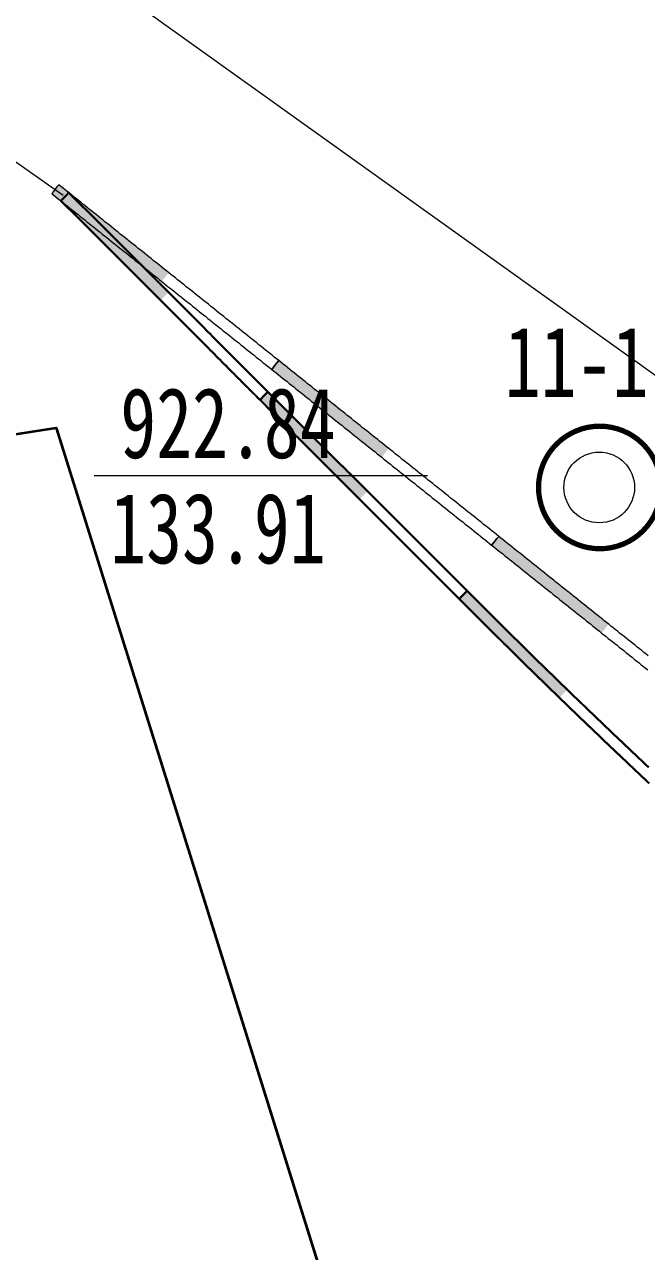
# Model space of a CAD drawing. Header units: inches. Extents: x 36473197 to 36486087, y 3899343 to 3911260.
# Drawn here: x 36482694.7 to 36482783.1, y 3905076.5 to 3905250.7 of the extents above; entities that cross this region are included whole.
import ezdxf

# ---------------------------------------------------------------- set-up
doc = ezdxf.new("R2010")
doc.units = ezdxf.units.IN
doc.header["$MEASUREMENT"] = 0
doc.layers.get('0').update_dxf_attribs({"lineweight": 0})
doc.layers.get('Defpoints').update_dxf_attribs({"lineweight": 0})
for name, color, linetype, lineweight in [('四盘区辅运巷', 7, 'Continuous', 0), ('居民地', 7, 'Continuous', 0), ('西平正线', 7, 'Continuous', 0), ('钻孔', 7, 'Continuous', 0), ('铁路', 7, 'Continuous', 0)]:
    doc.layers.add(name, color=color, linetype=linetype, lineweight=lineweight)
doc.styles.add('仿宋', font='simfang.ttf')
doc.styles.add('宋体', font='SIMSUN.TTC')
doc.linetypes.add('铁路', pattern='A,-0.01,[9,西北矿业高家堡煤矿2022年采掘接续图(2022.8.14).shx,S=1.5748e-06,R=0,X=0,Y=0.0004],-0.01,[10,西北矿业高家堡煤矿2022年采掘接续图(2022.8.14).shx,S=1.5748e-06,R=0,X=0,Y=0.0004]', length=0.02)
doc.dimstyles.get("Standard").update_dxf_attribs({"dimtxt": 30, "dimasz": 20, "dimexe": 0.18, "dimexo": 0.0625, "dimgap": 0.09, "dimtad": 1, "dimdec": 0, "dimzin": 0, "dimdsep": 46, "dimtxsty": '仿宋', "dimcen": 0.09, "dimclrd": 150, "dimclre": 150, "dimadec": 0, "dimazin": 0, "dimtfac": 1, "dimtdec": 0, "dimtofl": 0, "dimtmove": 0, "dimatfit": 3, "dimfxl": 1, "dimtolj": 1, "dimtzin": 0, "dimlwd": 0, "dimarcsym": 0})

# ---------------------------------------------------------------- blocks, each defined once
blk = doc.blocks.new('lr_block_12_1')
for points in [[(14.74, 702.94), (14.45, 703.23), (14.17, 703.51), (13.89, 703.79), (13.61, 704.08), (13.32, 704.36), (13.04, 704.64), (12.76, 704.93), (12.48, 705.21), (12.19, 705.49), (11.91, 705.78), (11.63, 706.06), (11.34, 706.34), (11.06, 706.62), (10.78, 706.91), (10.49, 707.19), (10.21, 707.47), (9.93, 707.76), (9.64, 708.04), (9.36, 708.32), (9.08, 708.6), (8.8, 708.89), (8.51, 709.17), (8.23, 709.45), (7.95, 709.73), (7.66, 710.02), (7.38, 710.3), (7.1, 710.58), (6.81, 710.86), (6.53, 711.15), (6.25, 711.43), (5.96, 711.71), (5.68, 712), (5.39, 712.28), (5.11, 712.56), (4.83, 712.84), (4.54, 713.12), (4.26, 713.4), (3.97, 713.68), (3.69, 713.97), (3.4, 714.25), (3.12, 714.53), (2.84, 714.81), (2.55, 715.09), (2.27, 715.37), (1.98, 715.65), (1.7, 715.94), (1.42, 716.22), (1.13, 716.5), (0.85, 716.78), (0.56, 717.06), (0.28, 716.78), (0, 716.49), (-0.28, 716.21), (-0.56, 715.93), (-0.28, 715.64), (0.01, 715.36), (0.29, 715.08), (0.57, 714.8), (0.86, 714.52), (1.14, 714.24), (1.43, 713.96), (1.71, 713.67), (1.99, 713.39), (2.28, 713.11), (2.56, 712.83), (2.85, 712.55), (3.13, 712.27), (3.42, 711.98), (3.7, 711.7), (3.98, 711.42), (4.27, 711.14), (4.55, 710.86), (4.84, 710.58), (5.12, 710.3), (5.4, 710.01), (5.68, 709.73), (5.97, 709.45), (6.25, 709.17), (6.53, 708.88), (6.82, 708.6), (7.1, 708.32), (7.38, 708.04), (7.67, 707.75), (7.95, 707.47), (8.23, 707.19), (8.51, 706.91), (8.8, 706.62), (9.08, 706.34), (9.36, 706.06), (9.65, 705.78), (9.93, 705.49), (10.21, 705.21), (10.5, 704.93), (10.78, 704.64), (11.06, 704.36), (11.34, 704.08), (11.63, 703.8), (11.91, 703.51), (12.19, 703.23), (12.47, 702.95), (12.76, 702.66), (13.04, 702.38), (13.32, 702.1), (13.6, 701.81), (13.89, 702.1), (14.17, 702.38), (14.45, 702.66)], [(43.03, 674.67), (42.74, 674.95), (42.46, 675.23), (42.18, 675.52), (41.89, 675.8), (41.61, 676.08), (41.33, 676.36), (41.04, 676.65), (40.76, 676.93), (40.48, 677.21), (40.19, 677.49), (39.91, 677.78), (39.63, 678.06), (39.34, 678.34), (39.06, 678.62), (38.78, 678.9), (38.49, 679.19), (38.21, 679.47), (37.93, 679.75), (37.64, 680.03), (37.36, 680.32), (37.08, 680.6), (36.79, 680.88), (36.51, 681.16), (36.23, 681.45), (35.94, 681.73), (35.66, 682.01), (35.38, 682.29), (35.1, 682.58), (34.81, 682.86), (34.53, 683.14), (34.25, 683.42), (33.96, 683.71), (33.68, 683.99), (33.4, 684.27), (33.11, 684.55), (32.83, 684.84), (32.55, 685.12), (32.26, 685.4), (31.98, 685.68), (31.7, 685.97), (31.41, 686.25), (31.13, 686.53), (30.85, 686.81), (30.56, 687.1), (30.28, 687.38), (30, 687.66), (29.72, 687.95), (29.43, 688.23), (29.15, 688.51), (28.87, 688.79), (28.58, 688.51), (28.3, 688.23), (28.02, 687.94), (27.74, 687.66), (28.02, 687.38), (28.3, 687.1), (28.59, 686.81), (28.87, 686.53), (29.15, 686.25), (29.43, 685.96), (29.72, 685.68), (30, 685.4), (30.28, 685.12), (30.57, 684.83), (30.85, 684.55), (31.13, 684.27), (31.42, 683.99), (31.7, 683.7), (31.98, 683.42), (32.27, 683.14), (32.55, 682.86), (32.83, 682.57), (33.12, 682.29), (33.4, 682.01), (33.68, 681.73), (33.97, 681.44), (34.25, 681.16), (34.53, 680.88), (34.81, 680.6), (35.1, 680.31), (35.38, 680.03), (35.66, 679.75), (35.95, 679.47), (36.23, 679.18), (36.51, 678.9), (36.8, 678.62), (37.08, 678.34), (37.36, 678.05), (37.65, 677.77), (37.93, 677.49), (38.21, 677.21), (38.5, 676.92), (38.78, 676.64), (39.06, 676.36), (39.35, 676.08), (39.63, 675.79), (39.91, 675.51), (40.2, 675.23), (40.48, 674.95), (40.76, 674.67), (41.05, 674.38), (41.33, 674.1), (41.61, 673.82), (41.9, 673.54), (42.18, 673.82), (42.46, 674.1), (42.74, 674.39)], [(71.42, 646.51), (71.13, 646.79), (70.84, 647.06), (70.55, 647.34), (70.27, 647.62), (69.98, 647.9), (69.69, 648.18), (69.41, 648.46), (69.12, 648.74), (68.83, 649.01), (68.54, 649.29), (68.26, 649.57), (67.97, 649.85), (67.68, 650.13), (67.4, 650.4), (67.12, 650.68), (66.83, 650.96), (66.55, 651.25), (66.26, 651.53), (65.98, 651.81), (65.69, 652.09), (65.41, 652.37), (65.12, 652.65), (64.84, 652.93), (64.55, 653.21), (64.27, 653.49), (63.98, 653.77), (63.7, 654.05), (63.41, 654.33), (63.13, 654.61), (62.85, 654.89), (62.56, 655.18), (62.28, 655.46), (62, 655.74), (61.71, 656.02), (61.43, 656.3), (61.14, 656.59), (60.86, 656.87), (60.58, 657.15), (60.29, 657.43), (60.01, 657.71), (59.73, 657.99), (59.44, 658.28), (59.16, 658.56), (58.87, 658.84), (58.59, 659.12), (58.31, 659.4), (58.03, 659.69), (57.74, 659.97), (57.46, 660.25), (57.18, 660.53), (56.89, 660.25), (56.61, 659.97), (56.33, 659.69), (56.05, 659.4), (56.33, 659.12), (56.61, 658.84), (56.9, 658.55), (57.18, 658.27), (57.46, 657.99), (57.75, 657.71), (58.03, 657.42), (58.31, 657.14), (58.6, 656.86), (58.88, 656.58), (59.17, 656.3), (59.45, 656.01), (59.73, 655.73), (60.02, 655.45), (60.3, 655.17), (60.58, 654.89), (60.87, 654.6), (61.15, 654.32), (61.43, 654.04), (61.72, 653.76), (62.01, 653.47), (62.29, 653.19), (62.57, 652.91), (62.86, 652.63), (63.14, 652.35), (63.43, 652.07), (63.71, 651.79), (64, 651.51), (64.28, 651.23), (64.57, 650.95), (64.85, 650.67), (65.14, 650.39), (65.42, 650.11), (65.71, 649.82), (65.99, 649.54), (66.28, 649.26), (66.57, 648.98), (66.86, 648.7), (67.14, 648.42), (67.43, 648.14), (67.72, 647.87), (68.01, 647.59), (68.29, 647.31), (68.58, 647.03), (68.87, 646.75), (69.15, 646.47), (69.44, 646.19), (69.73, 645.92), (70.01, 645.64), (70.3, 645.36), (70.58, 645.65), (70.86, 645.93), (71.14, 646.22)]]:
    blk.add_hatch(color=7).paths.add_polyline_path(points, flags=17)
at = {"color": 7, "const_width": 0.3}
for points in [[(28.87, 688.79), (28.58, 689.08), (28.3, 689.36), (28.02, 689.64), (27.73, 689.92), (27.45, 690.21), (27.17, 690.49), (26.89, 690.77), (26.6, 691.05), (26.32, 691.34), (26.04, 691.62), (25.75, 691.9), (25.47, 692.18), (25.19, 692.47), (24.91, 692.75), (24.62, 693.03), (24.34, 693.32), (24.06, 693.6), (23.77, 693.88), (23.49, 694.16), (23.21, 694.45), (22.93, 694.73), (22.64, 695.01), (22.36, 695.3), (22.08, 695.58), (21.8, 695.86), (21.51, 696.15), (21.23, 696.43), (20.95, 696.71), (20.67, 697), (20.38, 697.28), (20.1, 697.56), (19.82, 697.85), (19.54, 698.13), (19.26, 698.41), (18.97, 698.7), (18.69, 698.98), (18.41, 699.26), (18.13, 699.55), (17.84, 699.83), (17.56, 700.11), (17.28, 700.4), (17, 700.68), (16.71, 700.96), (16.43, 701.24), (16.15, 701.53), (15.87, 701.81), (15.58, 702.09), (15.3, 702.38), (15.02, 702.66), (14.74, 702.94), (14.45, 703.23), (14.17, 703.51), (13.89, 703.79), (13.61, 704.08), (13.32, 704.36), (13.04, 704.64), (12.76, 704.93), (12.48, 705.21), (12.19, 705.49), (11.91, 705.78), (11.63, 706.06), (11.34, 706.34), (11.06, 706.62), (10.78, 706.91), (10.49, 707.19), (10.21, 707.47), (9.93, 707.76), (9.64, 708.04), (9.36, 708.32), (9.08, 708.6), (8.8, 708.89), (8.51, 709.17), (8.23, 709.45), (7.95, 709.73), (7.66, 710.02), (7.38, 710.3), (7.1, 710.58), (6.81, 710.86), (6.53, 711.15), (6.25, 711.43), (5.96, 711.71), (5.68, 712), (5.39, 712.28), (5.11, 712.56), (4.83, 712.84), (4.54, 713.12), (4.26, 713.4), (3.97, 713.68), (3.69, 713.97), (3.4, 714.25), (3.12, 714.53), (2.84, 714.81), (2.55, 715.09), (2.27, 715.37), (1.98, 715.65), (1.7, 715.94), (1.42, 716.22), (1.13, 716.5), (0.85, 716.78), (0.56, 717.06), (0.28, 716.78), (0, 716.49), (-0.28, 716.21), (-0.56, 715.93), (-0.28, 715.64), (0.01, 715.36), (0.29, 715.08), (0.57, 714.8), (0.86, 714.52), (1.14, 714.24), (1.43, 713.96), (1.71, 713.67), (1.99, 713.39), (2.28, 713.11), (2.56, 712.83), (2.85, 712.55), (3.13, 712.27), (3.42, 711.98), (3.7, 711.7), (3.98, 711.42), (4.27, 711.14), (4.55, 710.86), (4.84, 710.58), (5.12, 710.3), (5.4, 710.01), (5.68, 709.73), (5.97, 709.45), (6.25, 709.17), (6.53, 708.88), (6.82, 708.6), (7.1, 708.32), (7.38, 708.04), (7.67, 707.75), (7.95, 707.47), (8.23, 707.19), (8.51, 706.91), (8.8, 706.62), (9.08, 706.34), (9.36, 706.06), (9.65, 705.78), (9.93, 705.49), (10.21, 705.21), (10.5, 704.93), (10.78, 704.64), (11.06, 704.36), (11.34, 704.08), (11.63, 703.8), (11.91, 703.51), (12.19, 703.23), (12.47, 702.95), (12.76, 702.66), (13.04, 702.38), (13.32, 702.1), (13.6, 701.81), (13.89, 701.53), (14.17, 701.25), (14.45, 700.96), (14.73, 700.68), (15.02, 700.4), (15.3, 700.11), (15.58, 699.83), (15.86, 699.55), (16.15, 699.27), (16.43, 698.98), (16.71, 698.7), (16.99, 698.42), (17.27, 698.13), (17.56, 697.85), (17.84, 697.57), (18.12, 697.28), (18.4, 697), (18.69, 696.72), (18.97, 696.43), (19.25, 696.15), (19.53, 695.87), (19.82, 695.58), (20.1, 695.3), (20.38, 695.02), (20.66, 694.73), (20.95, 694.45), (21.23, 694.17), (21.51, 693.88), (21.79, 693.6), (22.08, 693.32), (22.36, 693.03), (22.64, 692.75), (22.93, 692.47), (23.21, 692.18), (23.49, 691.9), (23.77, 691.62), (24.06, 691.34), (24.34, 691.05), (24.62, 690.77), (24.91, 690.49), (25.19, 690.2), (25.47, 689.92), (25.75, 689.64), (26.04, 689.36), (26.32, 689.07), (26.6, 688.79), (26.89, 688.51), (27.17, 688.23), (27.45, 687.94), (27.74, 687.66), (28.02, 687.94), (28.3, 688.23), (28.58, 688.51), (28.87, 688.79)], [(57.18, 660.53), (56.89, 660.82), (56.61, 661.1), (56.33, 661.38), (56.05, 661.67), (55.76, 661.95), (55.48, 662.23), (55.2, 662.51), (54.91, 662.8), (54.63, 663.08), (54.35, 663.36), (54.06, 663.64), (53.78, 663.93), (53.5, 664.21), (53.22, 664.49), (52.93, 664.78), (52.65, 665.06), (52.37, 665.34), (52.09, 665.62), (51.8, 665.91), (51.52, 666.19), (51.24, 666.47), (50.95, 666.76), (50.67, 667.04), (50.39, 667.32), (50.11, 667.6), (49.82, 667.89), (49.54, 668.17), (49.26, 668.45), (48.97, 668.74), (48.69, 669.02), (48.41, 669.3), (48.12, 669.58), (47.84, 669.87), (47.56, 670.15), (47.27, 670.43), (46.99, 670.71), (46.71, 671), (46.42, 671.28), (46.14, 671.56), (45.86, 671.84), (45.58, 672.13), (45.29, 672.41), (45.01, 672.69), (44.73, 672.97), (44.44, 673.26), (44.16, 673.54), (43.88, 673.82), (43.59, 674.1), (43.31, 674.39), (43.03, 674.67), (42.74, 674.95), (42.46, 675.23), (42.18, 675.52), (41.89, 675.8), (41.61, 676.08), (41.33, 676.36), (41.04, 676.65), (40.76, 676.93), (40.48, 677.21), (40.19, 677.49), (39.91, 677.78), (39.63, 678.06), (39.34, 678.34), (39.06, 678.62), (38.78, 678.9), (38.49, 679.19), (38.21, 679.47), (37.93, 679.75), (37.64, 680.03), (37.36, 680.32), (37.08, 680.6), (36.79, 680.88), (36.51, 681.16), (36.23, 681.45), (35.94, 681.73), (35.66, 682.01), (35.38, 682.29), (35.1, 682.58), (34.81, 682.86), (34.53, 683.14), (34.25, 683.42), (33.96, 683.71), (33.68, 683.99), (33.4, 684.27), (33.11, 684.55), (32.83, 684.84), (32.55, 685.12), (32.26, 685.4), (31.98, 685.68), (31.7, 685.97), (31.41, 686.25), (31.13, 686.53), (30.85, 686.81), (30.56, 687.1), (30.28, 687.38), (30, 687.66), (29.72, 687.95), (29.43, 688.23), (29.15, 688.51), (28.87, 688.79), (28.58, 688.51), (28.3, 688.23), (28.02, 687.94), (27.74, 687.66), (28.02, 687.38), (28.3, 687.1), (28.59, 686.81), (28.87, 686.53), (29.15, 686.25), (29.43, 685.96), (29.72, 685.68), (30, 685.4), (30.28, 685.12), (30.57, 684.83), (30.85, 684.55), (31.13, 684.27), (31.42, 683.99), (31.7, 683.7), (31.98, 683.42), (32.27, 683.14), (32.55, 682.86), (32.83, 682.57), (33.12, 682.29), (33.4, 682.01), (33.68, 681.73), (33.97, 681.44), (34.25, 681.16), (34.53, 680.88), (34.81, 680.6), (35.1, 680.31), (35.38, 680.03), (35.66, 679.75), (35.95, 679.47), (36.23, 679.18), (36.51, 678.9), (36.8, 678.62), (37.08, 678.34), (37.36, 678.05), (37.65, 677.77), (37.93, 677.49), (38.21, 677.21), (38.5, 676.92), (38.78, 676.64), (39.06, 676.36), (39.35, 676.08), (39.63, 675.79), (39.91, 675.51), (40.2, 675.23), (40.48, 674.95), (40.76, 674.67), (41.05, 674.38), (41.33, 674.1), (41.61, 673.82), (41.9, 673.54), (42.18, 673.25), (42.46, 672.97), (42.75, 672.69), (43.03, 672.41), (43.31, 672.12), (43.6, 671.84), (43.88, 671.56), (44.16, 671.28), (44.45, 670.99), (44.73, 670.71), (45.01, 670.43), (45.29, 670.15), (45.58, 669.86), (45.86, 669.58), (46.14, 669.3), (46.43, 669.02), (46.71, 668.73), (46.99, 668.45), (47.28, 668.17), (47.56, 667.89), (47.84, 667.6), (48.13, 667.32), (48.41, 667.04), (48.69, 666.76), (48.97, 666.47), (49.26, 666.19), (49.54, 665.91), (49.82, 665.62), (50.11, 665.34), (50.39, 665.06), (50.67, 664.78), (50.95, 664.49), (51.24, 664.21), (51.52, 663.93), (51.8, 663.64), (52.08, 663.36), (52.37, 663.08), (52.65, 662.8), (52.93, 662.51), (53.22, 662.23), (53.5, 661.95), (53.78, 661.66), (54.07, 661.38), (54.35, 661.1), (54.63, 660.82), (54.91, 660.53), (55.2, 660.25), (55.48, 659.97), (55.76, 659.69), (56.05, 659.4), (56.33, 659.69), (56.61, 659.97), (56.89, 660.25), (57.18, 660.53)], [(82.98, 635.47), (82.69, 635.74), (82.4, 636.02), (82.11, 636.29), (81.82, 636.57), (81.53, 636.84), (81.24, 637.12), (80.95, 637.39), (80.66, 637.67), (80.37, 637.94), (80.08, 638.22), (79.79, 638.49), (79.5, 638.77), (79.21, 639.04), (78.92, 639.32), (78.63, 639.59), (78.33, 639.87), (78.04, 640.14), (77.76, 640.41), (77.47, 640.69), (77.18, 640.97), (76.89, 641.24), (76.6, 641.52), (76.31, 641.8), (76.03, 642.07), (75.74, 642.35), (75.45, 642.63), (75.16, 642.9), (74.87, 643.18), (74.58, 643.46), (74.29, 643.74), (74, 644.01), (73.71, 644.29), (73.43, 644.57), (73.14, 644.84), (72.85, 645.12), (72.56, 645.39), (72.28, 645.67), (71.99, 645.95), (71.7, 646.23), (71.42, 646.51), (71.13, 646.79), (70.84, 647.06), (70.55, 647.34), (70.27, 647.62), (69.98, 647.9), (69.69, 648.18), (69.41, 648.46), (69.12, 648.74), (68.83, 649.01), (68.54, 649.29), (68.26, 649.57), (67.97, 649.85), (67.68, 650.13), (67.4, 650.4), (67.12, 650.68), (66.83, 650.96), (66.55, 651.25), (66.26, 651.53), (65.98, 651.81), (65.69, 652.09), (65.41, 652.37), (65.12, 652.65), (64.84, 652.93), (64.55, 653.21), (64.27, 653.49), (63.98, 653.77), (63.7, 654.05), (63.41, 654.33), (63.13, 654.61), (62.85, 654.89), (62.56, 655.18), (62.28, 655.46), (62, 655.74), (61.71, 656.02), (61.43, 656.3), (61.14, 656.59), (60.86, 656.87), (60.58, 657.15), (60.29, 657.43), (60.01, 657.71), (59.73, 657.99), (59.44, 658.28), (59.16, 658.56), (58.87, 658.84), (58.59, 659.12), (58.31, 659.4), (58.03, 659.69), (57.74, 659.97), (57.46, 660.25), (57.18, 660.53), (56.89, 660.25), (56.61, 659.97), (56.33, 659.69), (56.05, 659.4), (56.33, 659.12), (56.61, 658.84), (56.9, 658.55), (57.18, 658.27), (57.46, 657.99), (57.75, 657.71), (58.03, 657.42), (58.31, 657.14), (58.6, 656.86), (58.88, 656.58), (59.17, 656.3), (59.45, 656.01), (59.73, 655.73), (60.02, 655.45), (60.3, 655.17), (60.58, 654.89), (60.87, 654.6), (61.15, 654.32), (61.43, 654.04), (61.72, 653.76), (62.01, 653.47), (62.29, 653.19), (62.57, 652.91), (62.86, 652.63), (63.14, 652.35), (63.43, 652.07), (63.71, 651.79), (64, 651.51), (64.28, 651.23), (64.57, 650.95), (64.85, 650.67), (65.14, 650.39), (65.42, 650.11), (65.71, 649.82), (65.99, 649.54), (66.28, 649.26), (66.57, 648.98), (66.86, 648.7), (67.14, 648.42), (67.43, 648.14), (67.72, 647.87), (68.01, 647.59), (68.29, 647.31), (68.58, 647.03), (68.87, 646.75), (69.15, 646.47), (69.44, 646.19), (69.73, 645.92), (70.01, 645.64), (70.3, 645.36), (70.59, 645.08), (70.88, 644.8), (71.16, 644.52), (71.45, 644.24), (71.74, 643.96), (72.03, 643.69), (72.32, 643.41), (72.61, 643.13), (72.9, 642.86), (73.19, 642.58), (73.47, 642.3), (73.76, 642.03), (74.05, 641.75), (74.34, 641.47), (74.63, 641.2), (74.92, 640.92), (75.21, 640.64), (75.5, 640.37), (75.79, 640.09), (76.07, 639.81), (76.36, 639.54), (76.65, 639.26), (76.94, 638.98), (77.24, 638.7), (77.53, 638.43), (77.82, 638.15), (78.11, 637.88), (78.4, 637.6), (78.69, 637.33), (78.98, 637.06), (79.27, 636.78), (79.56, 636.51), (79.85, 636.23), (80.14, 635.96), (80.43, 635.68), (80.72, 635.41), (81.01, 635.13), (81.3, 634.86), (81.59, 634.58), (81.88, 634.31), (82.18, 634.03), (82.47, 633.75), (82.76, 633.48), (83.06, 633.21)]]:
    blk.add_lwpolyline(points, dxfattribs=at)
blk = doc.blocks.new('*D204')
at = {"layer": 'Defpoints', "color": 0, "transparency": 16777216}
for p in [(36476925.52, 3911082.36), (36486060.15, 3904950.04), (36485936.09, 3904772.87)]:
    blk.add_point(p, dxfattribs=at)
at = {"layer": '四盘区辅运巷', "color": 150, "lineweight": -2, "transparency": 16777216}
for p, q in [((36476925.55, 3911082.41), (36477049.68, 3911259.68)), ((36485936.12, 3904772.92), (36486060.25, 3904950.19))]:
    blk.add_line(p, q, dxfattribs=at)
at = {"layer": '四盘区辅运巷', "color": 150, "lineweight": 0, "transparency": 16777216}
blk.add_line((36477065.96, 3911248.06), (36486043.76, 3904961.51), dxfattribs=at)
at = {"layer": '四盘区辅运巷', "color": 150, "transparency": 16777216}
for points in [[(36477067.87, 3911250.79), (36477064.05, 3911245.33), (36477049.58, 3911259.53)], [(36486045.68, 3904964.24), (36486041.85, 3904958.78), (36486060.15, 3904950.04)]]:
    blk.add_solid(points, dxfattribs=at)
at = {"layer": '四盘区辅运巷', "color": 0, "transparency": 16777216, "insert": (36481563.62, 3908117.29), "char_height": 30, "attachment_point": 5, "rotation": 324.9991, "style": '仿宋'}
blk.add_mtext('\\A1;1100', dxfattribs=at)

msp = doc.modelspace()

# ---------------------------------------------------------------- hatches: boundary and pattern name
at = {"layer": '西平正线'}
for points in [[(36482715.2, 3905215.43), (36482714.89, 3905215.68), (36482714.57, 3905215.93), (36482714.26, 3905216.18), (36482713.95, 3905216.43), (36482713.64, 3905216.68), (36482713.32, 3905216.93), (36482713.01, 3905217.18), (36482712.7, 3905217.43), (36482712.39, 3905217.68), (36482712.07, 3905217.93), (36482711.76, 3905218.18), (36482711.45, 3905218.43), (36482711.14, 3905218.68), (36482710.82, 3905218.93), (36482710.51, 3905219.18), (36482710.2, 3905219.43), (36482709.88, 3905219.68), (36482709.57, 3905219.92), (36482709.26, 3905220.17), (36482708.95, 3905220.42), (36482708.63, 3905220.67), (36482708.32, 3905220.92), (36482708.01, 3905221.17), (36482707.7, 3905221.42), (36482707.38, 3905221.67), (36482707.07, 3905221.92), (36482706.76, 3905222.17), (36482706.45, 3905222.42), (36482706.13, 3905222.67), (36482705.82, 3905222.92), (36482705.51, 3905223.17), (36482705.2, 3905223.42), (36482704.88, 3905223.67), (36482704.57, 3905223.92), (36482704.26, 3905224.17), (36482703.95, 3905224.42), (36482703.63, 3905224.67), (36482703.32, 3905224.92), (36482703.01, 3905225.16), (36482702.7, 3905225.42), (36482702.38, 3905225.67), (36482702.07, 3905225.92), (36482701.76, 3905226.17), (36482701.45, 3905226.42), (36482701.14, 3905226.67), (36482700.82, 3905226.92), (36482700.51, 3905227.17), (36482700.2, 3905227.42), (36482699.89, 3905227.67), (36482699.58, 3905227.92), (36482699.32, 3905227.6), (36482699.07, 3905227.29), (36482698.82, 3905226.98), (36482698.57, 3905226.67), (36482698.89, 3905226.42), (36482699.2, 3905226.17), (36482699.51, 3905225.92), (36482699.82, 3905225.67), (36482700.14, 3905225.42), (36482700.45, 3905225.17), (36482700.76, 3905224.92), (36482701.07, 3905224.67), (36482701.38, 3905224.42), (36482701.7, 3905224.17), (36482702.01, 3905223.92), (36482702.32, 3905223.67), (36482702.63, 3905223.42), (36482702.95, 3905223.17), (36482703.26, 3905222.92), (36482703.57, 3905222.67), (36482703.88, 3905222.42), (36482704.2, 3905222.17), (36482704.51, 3905221.92), (36482704.82, 3905221.67), (36482705.13, 3905221.42), (36482705.45, 3905221.17), (36482705.76, 3905220.92), (36482706.07, 3905220.67), (36482706.39, 3905220.42), (36482706.7, 3905220.17), (36482707.01, 3905219.92), (36482707.32, 3905219.67), (36482707.64, 3905219.42), (36482707.95, 3905219.17), (36482708.26, 3905218.92), (36482708.57, 3905218.67), (36482708.89, 3905218.42), (36482709.2, 3905218.18), (36482709.51, 3905217.93), (36482709.82, 3905217.68), (36482710.14, 3905217.43), (36482710.45, 3905217.18), (36482710.76, 3905216.93), (36482711.08, 3905216.68), (36482711.39, 3905216.43), (36482711.7, 3905216.18), (36482712.01, 3905215.93), (36482712.33, 3905215.68), (36482712.64, 3905215.43), (36482712.95, 3905215.18), (36482713.26, 3905214.93), (36482713.58, 3905214.68), (36482713.89, 3905214.43), (36482714.2, 3905214.18), (36482714.45, 3905214.5), (36482714.7, 3905214.81), (36482714.95, 3905215.12)], [(36482746.46, 3905190.48), (36482746.15, 3905190.73), (36482745.83, 3905190.98), (36482745.52, 3905191.23), (36482745.21, 3905191.48), (36482744.9, 3905191.73), (36482744.58, 3905191.97), (36482744.27, 3905192.22), (36482743.96, 3905192.47), (36482743.65, 3905192.72), (36482743.33, 3905192.97), (36482743.02, 3905193.22), (36482742.71, 3905193.47), (36482742.4, 3905193.72), (36482742.08, 3905193.97), (36482741.77, 3905194.22), (36482741.46, 3905194.47), (36482741.15, 3905194.72), (36482740.83, 3905194.97), (36482740.52, 3905195.22), (36482740.21, 3905195.47), (36482739.89, 3905195.72), (36482739.58, 3905195.97), (36482739.27, 3905196.22), (36482738.96, 3905196.47), (36482738.64, 3905196.72), (36482738.33, 3905196.97), (36482738.02, 3905197.22), (36482737.71, 3905197.46), (36482737.39, 3905197.71), (36482737.08, 3905197.96), (36482736.77, 3905198.21), (36482736.46, 3905198.46), (36482736.14, 3905198.71), (36482735.83, 3905198.96), (36482735.52, 3905199.21), (36482735.21, 3905199.46), (36482734.89, 3905199.71), (36482734.58, 3905199.96), (36482734.27, 3905200.21), (36482733.96, 3905200.46), (36482733.64, 3905200.71), (36482733.33, 3905200.96), (36482733.02, 3905201.21), (36482732.7, 3905201.46), (36482732.39, 3905201.71), (36482732.08, 3905201.96), (36482731.77, 3905202.21), (36482731.45, 3905202.46), (36482731.14, 3905202.71), (36482730.83, 3905202.96), (36482730.58, 3905202.64), (36482730.33, 3905202.33), (36482730.08, 3905202.02), (36482729.83, 3905201.7), (36482730.14, 3905201.46), (36482730.46, 3905201.21), (36482730.77, 3905200.96), (36482731.08, 3905200.71), (36482731.39, 3905200.46), (36482731.71, 3905200.21), (36482732.02, 3905199.96), (36482732.33, 3905199.71), (36482732.64, 3905199.46), (36482732.96, 3905199.21), (36482733.27, 3905198.96), (36482733.58, 3905198.71), (36482733.9, 3905198.46), (36482734.21, 3905198.21), (36482734.52, 3905197.96), (36482734.83, 3905197.71), (36482735.15, 3905197.46), (36482735.46, 3905197.21), (36482735.77, 3905196.96), (36482736.08, 3905196.71), (36482736.4, 3905196.46), (36482736.71, 3905196.21), (36482737.02, 3905195.97), (36482737.33, 3905195.72), (36482737.65, 3905195.47), (36482737.96, 3905195.22), (36482738.27, 3905194.97), (36482738.58, 3905194.72), (36482738.9, 3905194.47), (36482739.21, 3905194.22), (36482739.52, 3905193.97), (36482739.83, 3905193.72), (36482740.15, 3905193.47), (36482740.46, 3905193.22), (36482740.77, 3905192.97), (36482741.09, 3905192.72), (36482741.4, 3905192.47), (36482741.71, 3905192.22), (36482742.02, 3905191.97), (36482742.34, 3905191.72), (36482742.65, 3905191.47), (36482742.96, 3905191.22), (36482743.27, 3905190.97), (36482743.59, 3905190.72), (36482743.9, 3905190.47), (36482744.21, 3905190.23), (36482744.52, 3905189.98), (36482744.84, 3905189.73), (36482745.15, 3905189.48), (36482745.46, 3905189.23), (36482745.71, 3905189.54), (36482745.96, 3905189.85), (36482746.21, 3905190.17)], [(36482777.72, 3905165.52), (36482777.41, 3905165.77), (36482777.1, 3905166.02), (36482776.78, 3905166.27), (36482776.47, 3905166.52), (36482776.16, 3905166.77), (36482775.85, 3905167.02), (36482775.53, 3905167.27), (36482775.22, 3905167.52), (36482774.91, 3905167.77), (36482774.59, 3905168.02), (36482774.28, 3905168.27), (36482773.97, 3905168.52), (36482773.66, 3905168.77), (36482773.34, 3905169.02), (36482773.03, 3905169.27), (36482772.72, 3905169.52), (36482772.41, 3905169.77), (36482772.09, 3905170.01), (36482771.78, 3905170.26), (36482771.47, 3905170.51), (36482771.16, 3905170.76), (36482770.84, 3905171.01), (36482770.53, 3905171.26), (36482770.22, 3905171.51), (36482769.91, 3905171.76), (36482769.59, 3905172.01), (36482769.28, 3905172.26), (36482768.97, 3905172.51), (36482768.66, 3905172.76), (36482768.34, 3905173.01), (36482768.03, 3905173.26), (36482767.72, 3905173.51), (36482767.4, 3905173.76), (36482767.09, 3905174.01), (36482766.78, 3905174.26), (36482766.47, 3905174.51), (36482766.15, 3905174.76), (36482765.84, 3905175.01), (36482765.53, 3905175.26), (36482765.22, 3905175.5), (36482764.9, 3905175.75), (36482764.59, 3905176), (36482764.28, 3905176.25), (36482763.97, 3905176.5), (36482763.65, 3905176.75), (36482763.34, 3905177), (36482763.03, 3905177.25), (36482762.72, 3905177.5), (36482762.4, 3905177.75), (36482762.09, 3905178), (36482761.84, 3905177.69), (36482761.59, 3905177.38), (36482761.34, 3905177.06), (36482761.09, 3905176.75), (36482761.4, 3905176.5), (36482761.72, 3905176.25), (36482762.03, 3905176), (36482762.34, 3905175.75), (36482762.66, 3905175.5), (36482762.97, 3905175.25), (36482763.28, 3905175), (36482763.59, 3905174.75), (36482763.91, 3905174.5), (36482764.22, 3905174.25), (36482764.53, 3905174), (36482764.84, 3905173.76), (36482765.16, 3905173.51), (36482765.47, 3905173.26), (36482765.78, 3905173.01), (36482766.09, 3905172.76), (36482766.41, 3905172.51), (36482766.72, 3905172.26), (36482767.03, 3905172.01), (36482767.34, 3905171.76), (36482767.66, 3905171.51), (36482767.97, 3905171.26), (36482768.28, 3905171.01), (36482768.59, 3905170.76), (36482768.91, 3905170.51), (36482769.22, 3905170.26), (36482769.53, 3905170.01), (36482769.85, 3905169.76), (36482770.16, 3905169.51), (36482770.47, 3905169.26), (36482770.78, 3905169.01), (36482771.1, 3905168.76), (36482771.41, 3905168.51), (36482771.72, 3905168.27), (36482772.03, 3905168.02), (36482772.35, 3905167.77), (36482772.66, 3905167.52), (36482772.97, 3905167.27), (36482773.28, 3905167.02), (36482773.6, 3905166.77), (36482773.91, 3905166.52), (36482774.22, 3905166.27), (36482774.53, 3905166.02), (36482774.85, 3905165.77), (36482775.16, 3905165.52), (36482775.47, 3905165.27), (36482775.78, 3905165.02), (36482776.1, 3905164.77), (36482776.41, 3905164.52), (36482776.72, 3905164.27), (36482776.97, 3905164.58), (36482777.22, 3905164.9), (36482777.47, 3905165.21)]]:
    msp.add_hatch(color=7, dxfattribs=at).paths.add_polyline_path(points, flags=17)

# ---------------------------------------------------------------- linework, layer by layer
at = {"layer": '居民地', "color": 254, "linetype": 'Continuous', "lineweight": 35, "true_color": 0xd7d7d7, "flags": 128}
msp.add_lwpolyline([(36482631.03, 3905182.82), (36482699.2, 3905193.39), (36482747.71, 3905038.72), (36482884.03, 3904604.11), (36482799.38, 3904593.97), (36482799.38, 3904593.97), (36482631.22, 3905182.36), (36482631.03, 3905182.82), (36482699.2, 3905193.39), (36482884.03, 3904604.11), (36482884.03, 3904604.11), (36482799.38, 3904593.97)], dxfattribs=at)
at = {"layer": '西平正线', "color": 7, "linetype": 'Continuous', "lineweight": 0, "flags": 128}
for points in [[(36482730.83, 3905202.96), (36482730.52, 3905203.2), (36482730.2, 3905203.45), (36482729.89, 3905203.7), (36482729.58, 3905203.95), (36482729.27, 3905204.2), (36482728.95, 3905204.45), (36482728.64, 3905204.7), (36482728.33, 3905204.95), (36482728.02, 3905205.2), (36482727.7, 3905205.45), (36482727.39, 3905205.7), (36482727.08, 3905205.95), (36482726.77, 3905206.2), (36482726.45, 3905206.45), (36482726.14, 3905206.7), (36482725.83, 3905206.95), (36482725.52, 3905207.2), (36482725.2, 3905207.45), (36482724.89, 3905207.7), (36482724.58, 3905207.95), (36482724.27, 3905208.2), (36482723.95, 3905208.45), (36482723.64, 3905208.7), (36482723.33, 3905208.94), (36482723.01, 3905209.19), (36482722.7, 3905209.44), (36482722.39, 3905209.69), (36482722.08, 3905209.94), (36482721.76, 3905210.19), (36482721.45, 3905210.44), (36482721.14, 3905210.69), (36482720.83, 3905210.94), (36482720.51, 3905211.19), (36482720.2, 3905211.44), (36482719.89, 3905211.69), (36482719.58, 3905211.94), (36482719.26, 3905212.19), (36482718.95, 3905212.44), (36482718.64, 3905212.69), (36482718.33, 3905212.94), (36482718.01, 3905213.19), (36482717.7, 3905213.44), (36482717.39, 3905213.69), (36482717.08, 3905213.94), (36482716.76, 3905214.19), (36482716.45, 3905214.44), (36482716.14, 3905214.69), (36482715.83, 3905214.94), (36482715.51, 3905215.18), (36482715.2, 3905215.43), (36482714.89, 3905215.68), (36482714.57, 3905215.93), (36482714.26, 3905216.18), (36482713.95, 3905216.43), (36482713.64, 3905216.68), (36482713.32, 3905216.93), (36482713.01, 3905217.18), (36482712.7, 3905217.43), (36482712.39, 3905217.68), (36482712.07, 3905217.93), (36482711.76, 3905218.18), (36482711.45, 3905218.43), (36482711.14, 3905218.68), (36482710.82, 3905218.93), (36482710.51, 3905219.18), (36482710.2, 3905219.43), (36482709.88, 3905219.68), (36482709.57, 3905219.92), (36482709.26, 3905220.17), (36482708.95, 3905220.42), (36482708.63, 3905220.67), (36482708.32, 3905220.92), (36482708.01, 3905221.17), (36482707.7, 3905221.42), (36482707.38, 3905221.67), (36482707.07, 3905221.92), (36482706.76, 3905222.17), (36482706.45, 3905222.42), (36482706.13, 3905222.67), (36482705.82, 3905222.92), (36482705.51, 3905223.17), (36482705.2, 3905223.42), (36482704.88, 3905223.67), (36482704.57, 3905223.92), (36482704.26, 3905224.17), (36482703.95, 3905224.42), (36482703.63, 3905224.67), (36482703.32, 3905224.92), (36482703.01, 3905225.16), (36482702.7, 3905225.42), (36482702.38, 3905225.67), (36482702.07, 3905225.92), (36482701.76, 3905226.17), (36482701.45, 3905226.42), (36482701.14, 3905226.67), (36482700.82, 3905226.92), (36482700.51, 3905227.17), (36482700.2, 3905227.42), (36482699.89, 3905227.67), (36482699.58, 3905227.92), (36482699.32, 3905227.6), (36482699.07, 3905227.29), (36482698.82, 3905226.98), (36482698.57, 3905226.67), (36482698.89, 3905226.42), (36482699.2, 3905226.17), (36482699.51, 3905225.92), (36482699.82, 3905225.67), (36482700.14, 3905225.42), (36482700.45, 3905225.17), (36482700.76, 3905224.92), (36482701.07, 3905224.67), (36482701.38, 3905224.42), (36482701.7, 3905224.17), (36482702.01, 3905223.92), (36482702.32, 3905223.67), (36482702.63, 3905223.42), (36482702.95, 3905223.17), (36482703.26, 3905222.92), (36482703.57, 3905222.67), (36482703.88, 3905222.42), (36482704.2, 3905222.17), (36482704.51, 3905221.92), (36482704.82, 3905221.67), (36482705.13, 3905221.42), (36482705.45, 3905221.17), (36482705.76, 3905220.92), (36482706.07, 3905220.67), (36482706.39, 3905220.42), (36482706.7, 3905220.17), (36482707.01, 3905219.92), (36482707.32, 3905219.67), (36482707.64, 3905219.42), (36482707.95, 3905219.17), (36482708.26, 3905218.92), (36482708.57, 3905218.67), (36482708.89, 3905218.42), (36482709.2, 3905218.18), (36482709.51, 3905217.93), (36482709.82, 3905217.68), (36482710.14, 3905217.43), (36482710.45, 3905217.18), (36482710.76, 3905216.93), (36482711.08, 3905216.68), (36482711.39, 3905216.43), (36482711.7, 3905216.18), (36482712.01, 3905215.93), (36482712.33, 3905215.68), (36482712.64, 3905215.43), (36482712.95, 3905215.18), (36482713.26, 3905214.93), (36482713.58, 3905214.68), (36482713.89, 3905214.43), (36482714.2, 3905214.18), (36482714.51, 3905213.93), (36482714.83, 3905213.68), (36482715.14, 3905213.44), (36482715.45, 3905213.19), (36482715.76, 3905212.94), (36482716.08, 3905212.69), (36482716.39, 3905212.44), (36482716.7, 3905212.19), (36482717.02, 3905211.94), (36482717.33, 3905211.69), (36482717.64, 3905211.44), (36482717.95, 3905211.19), (36482718.27, 3905210.94), (36482718.58, 3905210.69), (36482718.89, 3905210.44), (36482719.2, 3905210.19), (36482719.52, 3905209.94), (36482719.83, 3905209.69), (36482720.14, 3905209.44), (36482720.45, 3905209.19), (36482720.77, 3905208.94), (36482721.08, 3905208.69), (36482721.39, 3905208.44), (36482721.7, 3905208.19), (36482722.02, 3905207.94), (36482722.33, 3905207.69), (36482722.64, 3905207.45), (36482722.95, 3905207.2), (36482723.27, 3905206.95), (36482723.58, 3905206.7), (36482723.89, 3905206.45), (36482724.2, 3905206.2), (36482724.52, 3905205.95), (36482724.83, 3905205.7), (36482725.14, 3905205.45), (36482725.45, 3905205.2), (36482725.77, 3905204.95), (36482726.08, 3905204.7), (36482726.39, 3905204.45), (36482726.71, 3905204.2), (36482727.02, 3905203.95), (36482727.33, 3905203.7), (36482727.64, 3905203.45), (36482727.96, 3905203.2), (36482728.27, 3905202.95), (36482728.58, 3905202.7), (36482728.89, 3905202.45), (36482729.21, 3905202.2), (36482729.52, 3905201.95), (36482729.83, 3905201.7), (36482730.08, 3905202.02), (36482730.33, 3905202.33), (36482730.58, 3905202.64), (36482730.83, 3905202.96)], [(36482762.09, 3905178), (36482761.78, 3905178.25), (36482761.47, 3905178.5), (36482761.15, 3905178.75), (36482760.84, 3905179), (36482760.53, 3905179.25), (36482760.21, 3905179.5), (36482759.9, 3905179.75), (36482759.59, 3905180), (36482759.28, 3905180.25), (36482758.96, 3905180.5), (36482758.65, 3905180.75), (36482758.34, 3905180.99), (36482758.03, 3905181.24), (36482757.71, 3905181.49), (36482757.4, 3905181.74), (36482757.09, 3905181.99), (36482756.78, 3905182.24), (36482756.46, 3905182.49), (36482756.15, 3905182.74), (36482755.84, 3905182.99), (36482755.53, 3905183.24), (36482755.21, 3905183.49), (36482754.9, 3905183.74), (36482754.59, 3905183.99), (36482754.28, 3905184.24), (36482753.96, 3905184.49), (36482753.65, 3905184.74), (36482753.34, 3905184.99), (36482753.02, 3905185.24), (36482752.71, 3905185.49), (36482752.4, 3905185.74), (36482752.09, 3905185.99), (36482751.77, 3905186.24), (36482751.46, 3905186.48), (36482751.15, 3905186.73), (36482750.84, 3905186.98), (36482750.52, 3905187.23), (36482750.21, 3905187.48), (36482749.9, 3905187.73), (36482749.59, 3905187.98), (36482749.27, 3905188.23), (36482748.96, 3905188.48), (36482748.65, 3905188.73), (36482748.34, 3905188.98), (36482748.02, 3905189.23), (36482747.71, 3905189.48), (36482747.4, 3905189.73), (36482747.09, 3905189.98), (36482746.77, 3905190.23), (36482746.46, 3905190.48), (36482746.15, 3905190.73), (36482745.83, 3905190.98), (36482745.52, 3905191.23), (36482745.21, 3905191.48), (36482744.9, 3905191.73), (36482744.58, 3905191.97), (36482744.27, 3905192.22), (36482743.96, 3905192.47), (36482743.65, 3905192.72), (36482743.33, 3905192.97), (36482743.02, 3905193.22), (36482742.71, 3905193.47), (36482742.4, 3905193.72), (36482742.08, 3905193.97), (36482741.77, 3905194.22), (36482741.46, 3905194.47), (36482741.15, 3905194.72), (36482740.83, 3905194.97), (36482740.52, 3905195.22), (36482740.21, 3905195.47), (36482739.89, 3905195.72), (36482739.58, 3905195.97), (36482739.27, 3905196.22), (36482738.96, 3905196.47), (36482738.64, 3905196.72), (36482738.33, 3905196.97), (36482738.02, 3905197.22), (36482737.71, 3905197.46), (36482737.39, 3905197.71), (36482737.08, 3905197.96), (36482736.77, 3905198.21), (36482736.46, 3905198.46), (36482736.14, 3905198.71), (36482735.83, 3905198.96), (36482735.52, 3905199.21), (36482735.21, 3905199.46), (36482734.89, 3905199.71), (36482734.58, 3905199.96), (36482734.27, 3905200.21), (36482733.96, 3905200.46), (36482733.64, 3905200.71), (36482733.33, 3905200.96), (36482733.02, 3905201.21), (36482732.7, 3905201.46), (36482732.39, 3905201.71), (36482732.08, 3905201.96), (36482731.77, 3905202.21), (36482731.45, 3905202.46), (36482731.14, 3905202.71), (36482730.83, 3905202.96), (36482730.58, 3905202.64), (36482730.33, 3905202.33), (36482730.08, 3905202.02), (36482729.83, 3905201.7), (36482730.14, 3905201.46), (36482730.46, 3905201.21), (36482730.77, 3905200.96), (36482731.08, 3905200.71), (36482731.39, 3905200.46), (36482731.71, 3905200.21), (36482732.02, 3905199.96), (36482732.33, 3905199.71), (36482732.64, 3905199.46), (36482732.96, 3905199.21), (36482733.27, 3905198.96), (36482733.58, 3905198.71), (36482733.9, 3905198.46), (36482734.21, 3905198.21), (36482734.52, 3905197.96), (36482734.83, 3905197.71), (36482735.15, 3905197.46), (36482735.46, 3905197.21), (36482735.77, 3905196.96), (36482736.08, 3905196.71), (36482736.4, 3905196.46), (36482736.71, 3905196.21), (36482737.02, 3905195.97), (36482737.33, 3905195.72), (36482737.65, 3905195.47), (36482737.96, 3905195.22), (36482738.27, 3905194.97), (36482738.58, 3905194.72), (36482738.9, 3905194.47), (36482739.21, 3905194.22), (36482739.52, 3905193.97), (36482739.83, 3905193.72), (36482740.15, 3905193.47), (36482740.46, 3905193.22), (36482740.77, 3905192.97), (36482741.09, 3905192.72), (36482741.4, 3905192.47), (36482741.71, 3905192.22), (36482742.02, 3905191.97), (36482742.34, 3905191.72), (36482742.65, 3905191.47), (36482742.96, 3905191.22), (36482743.27, 3905190.97), (36482743.59, 3905190.72), (36482743.9, 3905190.47), (36482744.21, 3905190.23), (36482744.52, 3905189.98), (36482744.84, 3905189.73), (36482745.15, 3905189.48), (36482745.46, 3905189.23), (36482745.77, 3905188.98), (36482746.09, 3905188.73), (36482746.4, 3905188.48), (36482746.71, 3905188.23), (36482747.02, 3905187.98), (36482747.34, 3905187.73), (36482747.65, 3905187.48), (36482747.96, 3905187.23), (36482748.28, 3905186.98), (36482748.59, 3905186.73), (36482748.9, 3905186.48), (36482749.21, 3905186.23), (36482749.53, 3905185.98), (36482749.84, 3905185.73), (36482750.15, 3905185.48), (36482750.46, 3905185.23), (36482750.78, 3905184.98), (36482751.09, 3905184.74), (36482751.4, 3905184.49), (36482751.71, 3905184.24), (36482752.03, 3905183.99), (36482752.34, 3905183.74), (36482752.65, 3905183.49), (36482752.96, 3905183.24), (36482753.28, 3905182.99), (36482753.59, 3905182.74), (36482753.9, 3905182.49), (36482754.21, 3905182.24), (36482754.53, 3905181.99), (36482754.84, 3905181.74), (36482755.15, 3905181.49), (36482755.47, 3905181.24), (36482755.78, 3905180.99), (36482756.09, 3905180.74), (36482756.4, 3905180.49), (36482756.72, 3905180.24), (36482757.03, 3905179.99), (36482757.34, 3905179.74), (36482757.65, 3905179.49), (36482757.97, 3905179.25), (36482758.28, 3905179), (36482758.59, 3905178.75), (36482758.9, 3905178.5), (36482759.22, 3905178.25), (36482759.53, 3905178), (36482759.84, 3905177.75), (36482760.15, 3905177.5), (36482760.47, 3905177.25), (36482760.78, 3905177), (36482761.09, 3905176.75), (36482761.34, 3905177.06), (36482761.59, 3905177.38), (36482761.84, 3905177.69), (36482762.09, 3905178)], [(36482783.35, 3905161.03), (36482783.03, 3905161.28), (36482782.72, 3905161.53), (36482782.41, 3905161.78), (36482782.1, 3905162.03), (36482781.78, 3905162.28), (36482781.47, 3905162.53), (36482781.16, 3905162.78), (36482780.85, 3905163.03), (36482780.53, 3905163.28), (36482780.22, 3905163.53), (36482779.91, 3905163.78), (36482779.6, 3905164.03), (36482779.28, 3905164.27), (36482778.97, 3905164.52), (36482778.66, 3905164.77), (36482778.35, 3905165.02), (36482778.03, 3905165.27), (36482777.72, 3905165.52), (36482777.41, 3905165.77), (36482777.1, 3905166.02), (36482776.78, 3905166.27), (36482776.47, 3905166.52), (36482776.16, 3905166.77), (36482775.85, 3905167.02), (36482775.53, 3905167.27), (36482775.22, 3905167.52), (36482774.91, 3905167.77), (36482774.59, 3905168.02), (36482774.28, 3905168.27), (36482773.97, 3905168.52), (36482773.66, 3905168.77), (36482773.34, 3905169.02), (36482773.03, 3905169.27), (36482772.72, 3905169.52), (36482772.41, 3905169.77), (36482772.09, 3905170.01), (36482771.78, 3905170.26), (36482771.47, 3905170.51), (36482771.16, 3905170.76), (36482770.84, 3905171.01), (36482770.53, 3905171.26), (36482770.22, 3905171.51), (36482769.91, 3905171.76), (36482769.59, 3905172.01), (36482769.28, 3905172.26), (36482768.97, 3905172.51), (36482768.66, 3905172.76), (36482768.34, 3905173.01), (36482768.03, 3905173.26), (36482767.72, 3905173.51), (36482767.4, 3905173.76), (36482767.09, 3905174.01), (36482766.78, 3905174.26), (36482766.47, 3905174.51), (36482766.15, 3905174.76), (36482765.84, 3905175.01), (36482765.53, 3905175.26), (36482765.22, 3905175.5), (36482764.9, 3905175.75), (36482764.59, 3905176), (36482764.28, 3905176.25), (36482763.97, 3905176.5), (36482763.65, 3905176.75), (36482763.34, 3905177), (36482763.03, 3905177.25), (36482762.72, 3905177.5), (36482762.4, 3905177.75), (36482762.09, 3905178), (36482761.84, 3905177.69), (36482761.59, 3905177.38), (36482761.34, 3905177.06), (36482761.09, 3905176.75), (36482761.4, 3905176.5), (36482761.72, 3905176.25), (36482762.03, 3905176), (36482762.34, 3905175.75), (36482762.66, 3905175.5), (36482762.97, 3905175.25), (36482763.28, 3905175), (36482763.59, 3905174.75), (36482763.91, 3905174.5), (36482764.22, 3905174.25), (36482764.53, 3905174), (36482764.84, 3905173.76), (36482765.16, 3905173.51), (36482765.47, 3905173.26), (36482765.78, 3905173.01), (36482766.09, 3905172.76), (36482766.41, 3905172.51), (36482766.72, 3905172.26), (36482767.03, 3905172.01), (36482767.34, 3905171.76), (36482767.66, 3905171.51), (36482767.97, 3905171.26), (36482768.28, 3905171.01), (36482768.59, 3905170.76), (36482768.91, 3905170.51), (36482769.22, 3905170.26), (36482769.53, 3905170.01), (36482769.85, 3905169.76), (36482770.16, 3905169.51), (36482770.47, 3905169.26), (36482770.78, 3905169.01), (36482771.1, 3905168.76), (36482771.41, 3905168.51), (36482771.72, 3905168.27), (36482772.03, 3905168.02), (36482772.35, 3905167.77), (36482772.66, 3905167.52), (36482772.97, 3905167.27), (36482773.28, 3905167.02), (36482773.6, 3905166.77), (36482773.91, 3905166.52), (36482774.22, 3905166.27), (36482774.53, 3905166.02), (36482774.85, 3905165.77), (36482775.16, 3905165.52), (36482775.47, 3905165.27), (36482775.78, 3905165.02), (36482776.1, 3905164.77), (36482776.41, 3905164.52), (36482776.72, 3905164.27), (36482777.04, 3905164.02), (36482777.35, 3905163.77), (36482777.66, 3905163.52), (36482777.97, 3905163.27), (36482778.29, 3905163.02), (36482778.6, 3905162.77), (36482778.91, 3905162.53), (36482779.22, 3905162.28), (36482779.54, 3905162.03), (36482779.85, 3905161.78), (36482780.16, 3905161.53), (36482780.47, 3905161.28), (36482780.79, 3905161.03), (36482781.1, 3905160.78), (36482781.41, 3905160.53), (36482781.72, 3905160.28), (36482782.04, 3905160.03), (36482782.35, 3905159.78), (36482782.66, 3905159.53), (36482782.97, 3905159.28), (36482783.29, 3905159.03)]]:
    msp.add_lwpolyline(points, dxfattribs=at)
at = {"layer": '钻孔', "linetype": '铁路', "lineweight": 5, "ltscale": 5000, "flags": 128}
msp.add_lwpolyline([(36481842.61, 3905989.71), (36481864.1, 3905952.3), (36481945.18, 3905837.47), (36482000, 3905773.82), (36482065.96, 3905714.44), (36484236.57, 3904162.73), (36484432.16, 3904050.13), (36484500, 3904018.36), (36484788.71, 3903926.8)], dxfattribs=at)
at = {"layer": '钻孔', "color": 7, "const_width": 0.75}
msp.add_lwpolyline([(36482785.15, 3905184.94, -1), (36482767.75, 3905184.94, -1), (36482785.15, 3905184.94)], format="xyb", dxfattribs=at)
at = {"layer": '钻孔', "color": 7, "linetype": 'Continuous', "flags": 128}
msp.add_lwpolyline([(36482704.59, 3905186.64), (36482751.97, 3905186.64)], dxfattribs=at)
at = {"layer": '钻孔', "color": 7, "linetype": 'Continuous', "lineweight": 0}
msp.add_circle((36482776.38, 3905184.94), 5.02, dxfattribs=at)
at = {"layer": '铁路', "linetype": '铁路', "lineweight": 5, "ltscale": 5000, "flags": 128}
msp.add_lwpolyline([(36481582.37, 3905743.25), (36482469.86, 3905378.52), (36482523.18, 3905351.05), (36482700.18, 3905226.43)], dxfattribs=at)

# ---------------------------------------------------------------- block references
at = {"layer": '西平正线'}
msp.add_blockref('lr_block_12_1', (36482700.43, 3904509.72, -0.2), dxfattribs=at)

# ---------------------------------------------------------------- texts
at = {"layer": '钻孔', "color": 7, "style": '宋体', "width": 0.75}
for s, p in [('11-1', (36482762.95, 3905197.77)), ('133.91', (36482706.89, 3905174.16))]:
    msp.add_text(s, height=10, dxfattribs=at).set_placement(p)
at = {"layer": '钻孔', "color": 1, "true_color": 0xff0000, "style": '宋体', "width": 0.75}
msp.add_text('922.84', height=10, dxfattribs=at).set_placement((36482708.31, 3905189.11))

# ---------------------------------------------------------------- dimensions: what is measured, and where the dimension line sits
at = {"layer": '四盘区辅运巷'}
dim = msp.add_aligned_dim(p1=(36476925.52, 3911082.36), p2=(36485936.09, 3904772.87), distance=216.29, text='1100', dimstyle='Standard', dxfattribs=at)
dim.commit()
dim.dimension.update_dxf_attribs({"geometry": '*D204', "text_midpoint": (36481563.62, 3908117.29)})

doc.saveas('drawing.dxf')
